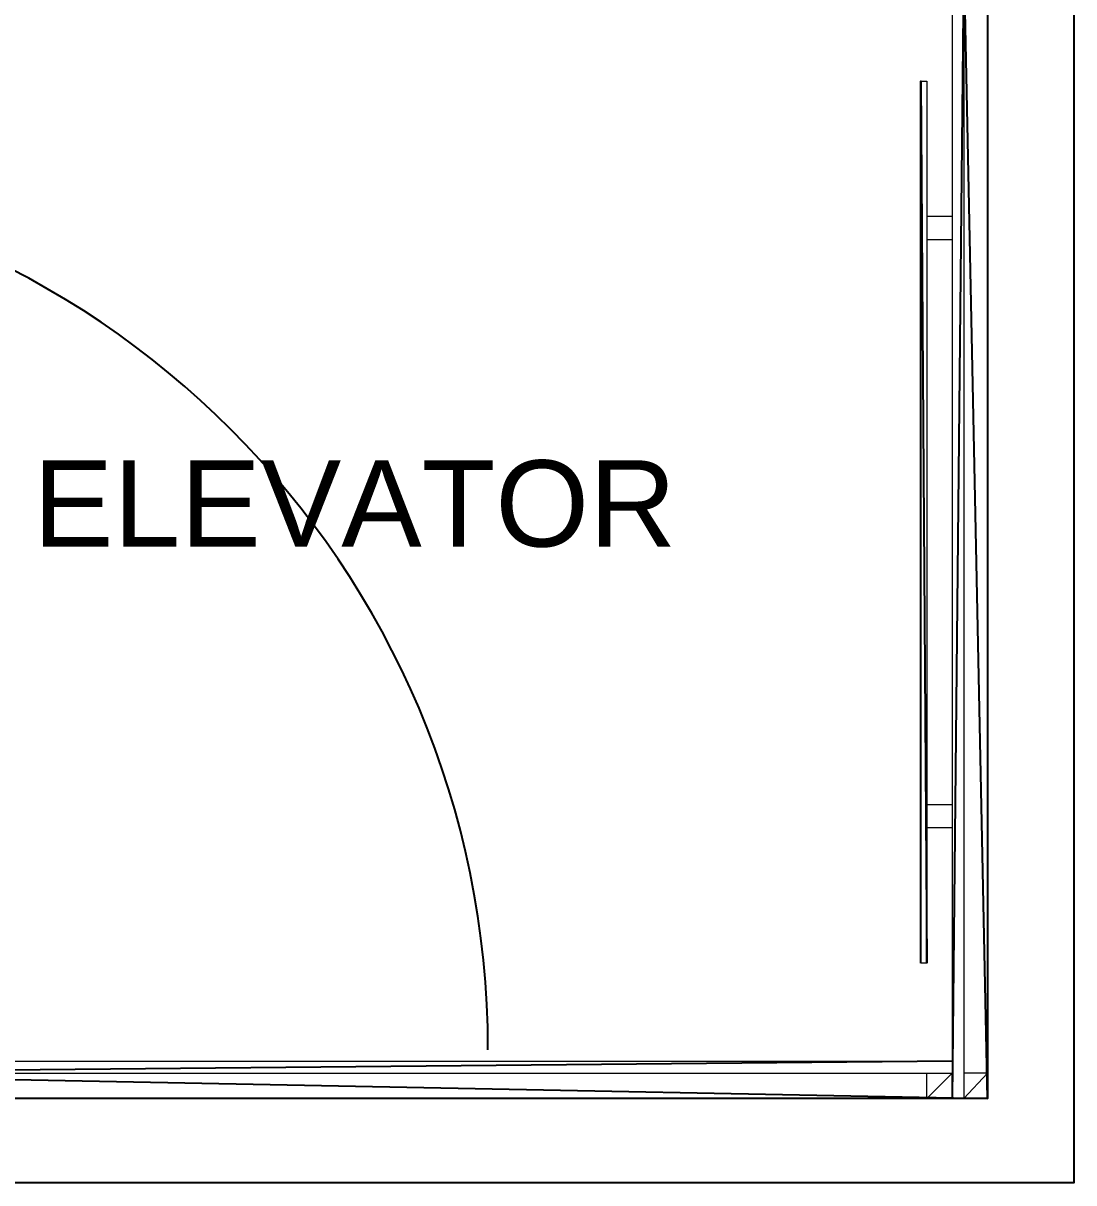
# Model space of a CAD drawing. Header units: millimetres. Extents: x 58 to 2247, y 57 to 1671.
# Drawn here: x 896.4 to 939.26, y 718.29 to 765.61 of the extents above; entities that cross this region are included whole.
import ezdxf

# ---------------------------------------------------------------- set-up
doc = ezdxf.new("R2010")
doc.units = ezdxf.units.MM
doc.header["$LTSCALE"] = 0.5
for name, color, linetype in [('interior door main', 3, 'CONTINUOUS'), ('main floor exterior line', 2, 'CONTINUOUS'), ('main floor interior line', 6, 'CONTINUOUS'), ('PDF_Geometry', 7, 'Continuous'), ('PDF_Text', 7, 'Continuous')]:
    doc.layers.add(name, color=color, linetype=linetype)
doc.styles.add('PDF ArialMT', font='arial.ttf')

msp = doc.modelspace()

# ---------------------------------------------------------------- linework, layer by layer
at = {"layer": 'interior door main'}
msp.add_arc((879.564, 723.719), 35.8, 0, 90, dxfattribs=at)
at = {"layer": 'main floor exterior line'}
for points in [[(934.301, 767.249), (887.021, 767.729), (935.741, 768.769), (935.741, 721.73), (934.781, 768.769), (934.301, 721.73)], [(933.021, 727.25), (933.021, 763.249), (933.261, 727.25)]]:
    msp.add_lwpolyline(points, dxfattribs=at)
at = {"layer": 'main floor interior line'}
for points in [[(939.261, 780.289), (939.261, 718.29), (881.501, 718.29), (881.501, 781.009), (939.261, 781.009), (881.501, 780.289)], [(934.301, 723.25), (882.781, 722.77), (935.741, 721.73), (882.781, 721.73), (882.781, 768.769), (935.741, 768.769)], [(933.261, 727.25), (933.261, 733.25)]]:
    msp.add_lwpolyline(points, dxfattribs=at)
at = {"layer": 'PDF_Geometry', "lineweight": 20}
msp.add_lwpolyline([(939.261, 780.289), (939.261, 718.29), (881.501, 718.29), (881.501, 781.009), (939.261, 781.009)], dxfattribs=at)
at = {"layer": 'PDF_Geometry', "lineweight": 18}
for points in [[(882.781, 723.49), (882.781, 721.73), (882.781, 768.769), (935.741, 768.769), (935.741, 721.73), (882.781, 721.73), (883.741, 722.77), (883.741, 721.73)], [(934.301, 768.769), (934.301, 721.73)], [(935.741, 768.769), (934.781, 768.769), (934.781, 721.73), (935.741, 722.77), (934.781, 722.77)], [(933.261, 757.729), (934.301, 757.729), (934.301, 756.769), (933.261, 756.769)], [(933.261, 733.73), (934.301, 733.73), (934.301, 732.77), (933.261, 732.77)], [(933.261, 727.25), (933.261, 733.25)], [(882.781, 723.25), (934.301, 723.25)], [(882.781, 722.77), (934.301, 722.77)], [(934.301, 721.81), (934.301, 722.77), (933.261, 721.73), (933.261, 722.77)]]:
    msp.add_lwpolyline(points, dxfattribs=at)
msp.add_lwpolyline([(933.021, 727.25), (933.021, 763.249), (933.261, 763.249), (933.261, 727.25)], close=True, dxfattribs=at)

# ---------------------------------------------------------------- texts
at = {"layer": 'PDF_Text', "insert": (896.805, 745.987), "char_height": 3.5205, "attachment_point": 4, "style": 'PDF ArialMT'}
msp.add_mtext('ELEVATOR', dxfattribs=at)

doc.saveas('drawing.dxf')
